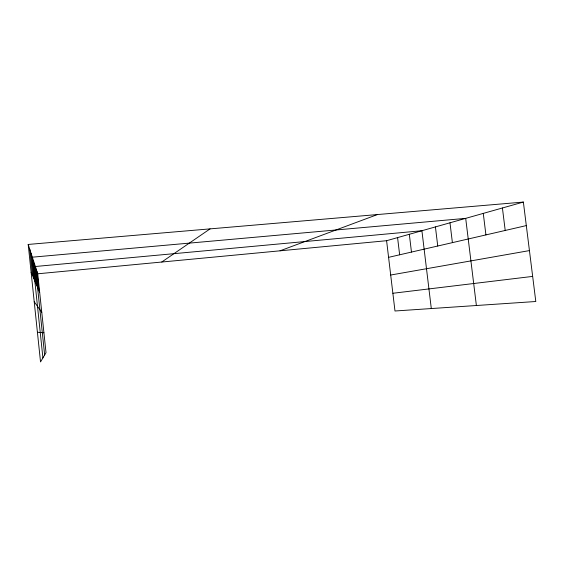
<?xml version="1.0" encoding="UTF-8"?>
<svg xmlns="http://www.w3.org/2000/svg" width="564" height="564" viewBox="0 0 564 564"><rect width="100%" height="100%" fill="white"/><g stroke="black" fill="none" stroke-linecap="round" stroke-linejoin="round"><path stroke-width="0.85" d="M161.755 262.027L210.083 228.871M280.033 250.811L377.436 214.553M386.594 240.708L523.371 202.067L535.8 301.507L394.983 310.997L386.594 240.708L37.725 273.794L28.2 244.438L523.371 202.067M388.582 257.353L526.311 225.593M390.69 275.028L529.434 250.592M392.868 293.273L532.663 276.402M37.414 332.259L43.921 332.753M34.214 301.754L41.771 312.294M31.119 272.222L39.684 292.462M502.418 207.982L505.21 230.457M483.27 213.396L485.921 234.906M476.383 305.512L465.695 218.36L32.331 257.184L42.913 357.9M449.98 222.801L452.399 242.64M435.422 226.911L437.742 246.017M431.305 308.55L421.907 230.732L35.356 266.497L44.655 354.953M409.323 234.286L411.466 252.08M397.578 237.606L399.643 254.801M37.725 273.794L46.015 352.648L40.53 361.933L28.2 244.438M36.991 271.545L39.029 290.911M36.209 269.12L38.324 289.24M34.432 263.656L36.723 285.476M33.431 260.561L35.821 283.339M31.09 253.356L33.72 278.376M29.723 249.133L32.486 275.458"/></g></svg>
